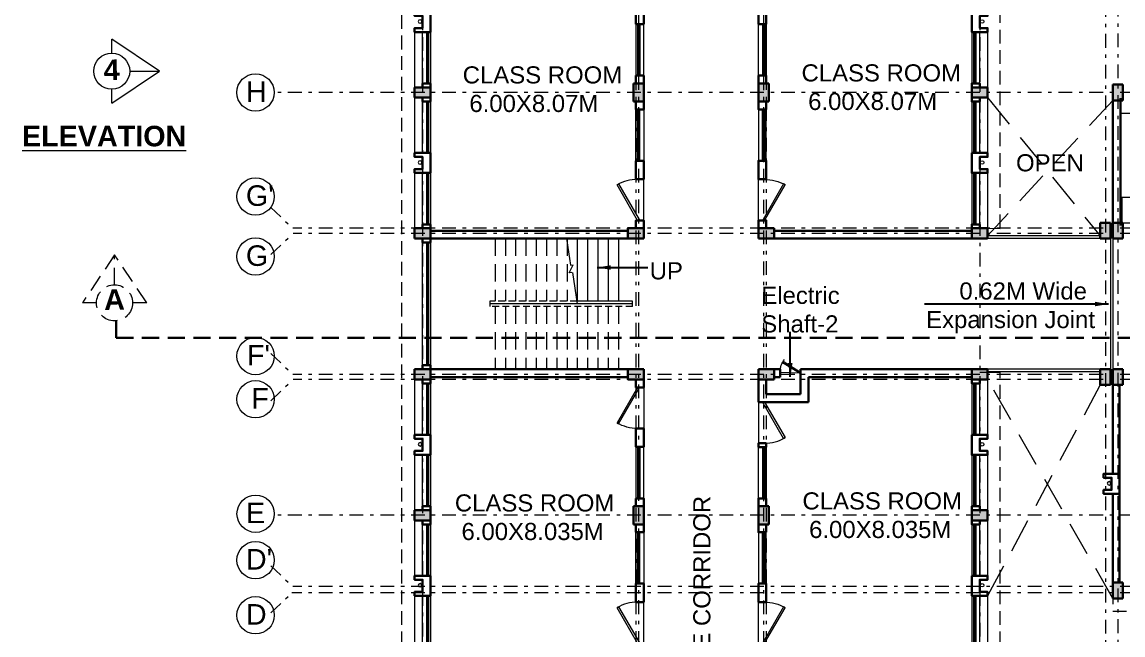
# Model space of a CAD drawing. Header units: millimetres. Extents: x 3614 to 12428, y -844 to 6844.
# Drawn here: x 5520.74 to 5552.89, y -330.34 to -312.44 of the extents above; entities that cross this region are included whole.
import ezdxf

# ---------------------------------------------------------------- set-up
doc = ezdxf.new("R2010")
doc.units = ezdxf.units.MM
doc.header["$LTSCALE"] = 40
doc.header["$MEASUREMENT"] = 0
for name, pattern in [('CENTER2', [1.125, 0.75, -0.125, 0.125, -0.125]), ('DASHDOT', [1, 0.5, -0.25, 0, -0.25]), ('DASHED', [0.75, 0.5, -0.25]), ('DASHED2', [0.375, 0.25, -0.125])]:
    doc.linetypes.add(name, pattern=pattern)
doc.layers.get('0').update_dxf_attribs({"linetype": 'CONTINUOUS', "lineweight": 20})
for name, color, linetype, lineweight in [('CLL LEV.', 15, 'CONTINUOUS', 18), ('Column', 252, 'CONTINUOUS', 30), ('Column Hatch', 253, 'CONTINUOUS', 13), ('Door', 54, 'CONTINUOUS', 18), ('EXPANSION JOINT', 248, 'CONTINUOUS', 20), ('Fixture', 44, 'CONTINUOUS', 15), ('GRID', 134, 'DASHDOT', 13), ('GRID TEXT', 134, 'CENTER2', 13), ('Hidden', 30, 'DASHED', 18), ('LINE', 22, 'CONTINUOUS', 13), ('Railing', 23, 'CONTINUOUS', 18), ('Section', 72, 'DASHED2', 30), ('Stair', 1, 'CONTINUOUS', 15), ('TEXT', 7, 'CONTINUOUS', 20), ('title', 7, 'CONTINUOUS', 35), ('Ventilator', 6, 'DASHED', 18), ('Wall', 7, 'CONTINUOUS', 30), ('Window', 150, 'CONTINUOUS', 15), ('Window-Wall', 7, 'CONTINUOUS', 18)]:
    doc.layers.add(name, color=color, linetype=linetype, lineweight=lineweight)
doc.styles.add('DIM', font='arial.ttf')
doc.styles.add('L120', font='simplex.shx', dxfattribs={"height": 1})
doc.styles.get("Standard").update_dxf_attribs({"font": 'txt.shx', "height": 0.03937})
doc.styles.add('Tabrej', font='GOTHIC.TTF')
doc.styles.add('Tabrej.', font='GOTHIC.TTF', dxfattribs={"height": 1})
doc.dimstyles.get("Standard").update_dxf_attribs({"dimtxt": 0.18, "dimasz": 0.18, "dimexe": 0.18, "dimexo": 0.0625, "dimgap": 0.09, "dimtad": 0, "dimtih": 1, "dimtoh": 1, "dimdec": 4, "dimzin": 0, "dimdsep": 46, "dimtxsty": 'Standard', "dimcen": 0.09, "dimadec": 0, "dimazin": 0, "dimtfac": 1, "dimtdec": 4, "dimtofl": 0, "dimtmove": 0, "dimatfit": 3, "dimfxl": 0, "dimtolj": 1, "dimtzin": 0, "dimarcsym": 0})

# ---------------------------------------------------------------- blocks, each defined once
blk = doc.blocks.new('COLUMN 546')
at = {"layer": 'Column Hatch'}
h = blk.add_hatch(color=0, dxfattribs=at)
h.dxf.hatch_style = 1
h.paths.add_polyline_path([(0, 0), (0.3, 0), (0.3, 0.46), (0, 0.46)])
at = {"layer": 'Column'}
for p, q in [((0.3, 0.46), (0, 0.46)), ((0, 0.46), (0, 0)), ((0.3, 0), (0.3, 0.46)), ((0, 0), (0.3, 0))]:
    blk.add_line(p, q, dxfattribs=at)
blk = doc.blocks.new('VENT 2')
at = {"layer": 'Ventilator', "linetype": 'Continuous', "ltscale": 0.02}
for p, q in [((0, 0.182), (1.5, 0.182)), ((0, 0.152), (1.5, 0.152))]:
    blk.add_line(p, q, dxfattribs=at)
at = {"layer": 'Window-Wall'}
for p, q in [((0, 0.23), (1.5, 0.23)), ((0, 0), (0, 0.23)), ((0, 0.115), (1.5, 0.115)), ((1.5, 0), (0, 0)), ((1.5, 0.23), (1.5, 0))]:
    blk.add_line(p, q, dxfattribs=at)
blk = doc.blocks.new('*U18')
for p, q in [((0, 0), (0, -6)), ((40, 0), (40, -6))]:
    blk.add_line(p, q)
blk.add_lwpolyline([(0, 0), (34.6, 20), (35.5, 18.5), (0.9, -1.5)], close=True)
blk.add_arc((0, 0), 40, 0, 30)
blk = doc.blocks.new('DOOR1')
at = {"layer": 'Door'}
blk.add_line((0, 0), (1.2, 0), dxfattribs=at)
at = {"layer": 'Door', "xscale": 0.0300000000000013, "yscale": 0.0300000000000013, "zscale": 0.0300000000000013}
blk.add_blockref('*U18', (0, 0.18), dxfattribs=at)
blk = doc.blocks.new('class 1')
at = {"layer": 'Wall'}
for points in [[(0.23, -0.035), (0, -0.035), (0, -0.265), (0.23, -0.265), (0.23, -0.035)], [(0.23, -1.465), (0, -1.465), (0, -2.005), (0.23, -2.005), (0.23, -1.465)], [(0.23, -3.505), (0, -3.505), (0, -3.735), (0.23, -3.735), (0.23, -3.505)]]:
    blk.add_lwpolyline(points, dxfattribs=at)
at = {"layer": 'Wall', "rotation": 270}
for name, p in [('DOOR1', (0, -0.265)), ('VENT 2', (0, -2.005))]:
    blk.add_blockref(name, p, dxfattribs=at)
blk = doc.blocks.new('WINDOW 1')
at = {"layer": 'CLL LEV.'}
for p, q in [((-0.115, -0.23), (-0.115, -0.46)), ((1.615, -0.23), (1.615, -0.46)), ((-0.115, -0.46), (1.615, -0.46))]:
    blk.add_line(p, q, dxfattribs=at)
at = {"layer": 'Window'}
for p, q in [((0, -0.051), (1.5, -0.051)), ((0, -0.081), (1.5, -0.081))]:
    blk.add_line(p, q, dxfattribs=at)
at = {"layer": 'Window-Wall'}
for p, q in [((0, 0), (1.5, 0)), ((0, -0.23), (0, 0)), ((1.5, 0), (1.5, -0.23)), ((0, -0.115), (1.5, -0.115)), ((1.5, -0.23), (0, -0.23))]:
    blk.add_line(p, q, dxfattribs=at)
blk = doc.blocks.new('SHAFT2')
at = {"layer": 'Fixture'}
blk.add_circle((0.302, 0.307), 0.05, dxfattribs=at)
at = {"layer": 'Wall'}
blk.add_lwpolyline([(0, 0.585), (0.46, 0.585), (0.46, 0.47), (0.23, 0.47), (0.23, 0.115), (0.46, 0.115), (0.46, 0), (0, 0), (0, 0.585)], dxfattribs=at)
blk = doc.blocks.new('Door - Left Hung 36 in.')
at = {"layer": 'Door'}
blk.add_line((0.8, -1.3), (35.9, -1.3), dxfattribs=at)
blk.add_lwpolyline([(0.8, -1.3), (0, 0), (31.2, 18), (31.9, 16.7)], close=True, dxfattribs=at)
blk.add_arc((0, 0), 36, 0, 37.3101, dxfattribs=at)
blk = doc.blocks.new('COLM 530')
at = {"layer": 'Column Hatch'}
h = blk.add_hatch(color=0, dxfattribs=at)
h.dxf.hatch_style = 1
h.paths.add_polyline_path([(5443.518, -633.795), (5443.218, -633.795), (5443.218, -634.325), (5443.518, -634.325)])
at = {"layer": 'Column'}
for p, q in [((5443.518, -633.795), (5443.218, -633.795)), ((5443.218, -633.795), (5443.218, -634.325)), ((5443.518, -634.325), (5443.518, -633.795)), ((5443.218, -634.325), (5443.518, -634.325))]:
    blk.add_line(p, q, dxfattribs=at)
blk = doc.blocks.new('drt')
at = {"layer": 'TEXT', "ltscale": 0.05}
for p, q in [((7.106, 2.255), (7.106, 2.667)), ((8.505, 1.729), (7.106, 2.667)), ((7.106, 0.79), (8.505, 1.729)), ((7.632, 1.729), (8.505, 1.729)), ((7.106, 0.79), (7.106, 1.203))]:
    blk.add_line(p, q, dxfattribs=at)
blk.add_circle((7.106, 1.729), 0.526, dxfattribs=at)
at = {"layer": 'TEXT', "insert": (6.865, 2.063), "char_height": 0.6, "attachment_point": 1, "rotation": 1.0017, "style": 'Tabrej.'}
blk.add_mtext_dynamic_manual_height_columns('{\\fArial|b1|i0|c0|p34;4}', width=20.54056, gutter_width=5, heights=[0], dxfattribs=at)
at = {"layer": 'TEXT', "insert": (4.487, 0.133), "char_height": 0.6, "attachment_point": 1, "style": 'Tabrej.'}
blk.add_mtext_dynamic_manual_height_columns('{\\fArial|b1|i0|c0|p34;\\LELEVATION }', width=20.54056, gutter_width=5, heights=[0], dxfattribs=at)
blk = doc.blocks.new('BDHVBFH')
at = {"layer": 'Section', "color": 7, "linetype": 'ByBlock', "lineweight": 20, "ltscale": 0.05}
for p, q in [((5432.399, -574.787), (5431.461, -576.186)), ((5432.399, -575.66), (5432.399, -574.787)), ((5433.338, -576.186), (5432.399, -574.787)), ((5431.873, -576.186), (5431.461, -576.186)), ((5433.338, -576.186), (5432.925, -576.186))]:
    blk.add_line(p, q, dxfattribs=at)
blk.add_circle((5432.399, -576.186), 0.526, dxfattribs=at)
blk = doc.blocks.new('SEC AA')
at = {"layer": 'Section', "ltscale": 0.05}
for q in [(5428.116, -321.164), (5509.295, -321.664)]:
    blk.add_line((5428.116, -321.664), q, dxfattribs=at)
at = {"layer": 'Section'}
blk.add_blockref('BDHVBFH', (-4.334, 255.545), dxfattribs=at)
at = {"layer": 'Section', "insert": (5427.753, -320.249), "char_height": 0.6, "attachment_point": 1, "rotation": 1.0017, "style": 'Tabrej'}
blk.add_mtext_dynamic_manual_height_columns('{\\fArial|b1|i0|c0|p34;A}', width=20.54056, gutter_width=5, heights=[0], dxfattribs=at)
blk = doc.blocks.new('GRID TY6')
at = {"layer": 'GRID', "lineweight": 18, "ltscale": 0.02}
for p, q in [((5437.0578, -290.0307), (5437.0578, -340.9309)), ((5443.2878, -290.2754), (5443.2878, -340.9309)), ((5443.3678, -290.2724), (5443.3678, -340.9309)), ((5447.0178, -290.2754), (5447.0178, -340.9309)), ((5447.0978, -290.2724), (5447.0978, -340.9309)), ((5453.3278, -290.0307), (5453.3278, -340.9309)), ((5457.0008, -291.7377), (5457.0008, -340.9309)), ((5457.3628, -291.727), (5457.3628, -340.9309)), ((5508.2295, -312.3456), (5432.7255, -312.3456)), ((5432.624, -315.7013), (5433.2737, -316.3106)), ((5508.2295, -316.3106), (5433.2737, -316.3106)), ((5432.624, -317.0784), (5433.2827, -316.4606)), ((5508.2295, -316.4606), (5433.2827, -316.4606)), ((5432.624, -319.9663), (5433.2737, -320.5756)), ((5432.624, -321.3434), (5433.2827, -320.7256)), ((5508.2295, -320.5756), (5433.2737, -320.5756)), ((5508.2295, -320.7256), (5433.2827, -320.7256)), ((5508.2295, -324.6906), (5432.7255, -324.6906)), ((5432.624, -326.1613), (5433.2737, -326.7706)), ((5432.624, -327.5384), (5433.2454, -326.9556)), ((5508.2295, -326.9556), (5433.2454, -326.9556)), ((5508.2295, -326.7706), (5433.2737, -326.7706))]:
    blk.add_line(p, q, dxfattribs=at)
at = {"layer": 'GRID TEXT', "linetype": 'ByBlock', "lineweight": 20, "ltscale": 0.05}
for centre in [(5432.1807, -312.3456), (5432.1826, -315.3821), (5432.1826, -317.1347), (5432.1826, -320.0414), (5432.1826, -321.3027), (5432.1845, -324.6456), (5432.1826, -326.0005), (5432.1826, -327.6087)]:
    blk.add_circle(centre, 0.5447, dxfattribs=at)
at = {"layer": 'GRID TEXT', "lineweight": 18, "ltscale": 0.05, "char_height": 0.6, "attachment_point": 1, "style": 'Tabrej.'}
for s, insert in [('{\\fArial|b0|i0|c0|p34;H}', (5431.8987, -312.0195)), ("{\\fArial|b0|i0|c0|p34;G'}", (5431.9006, -315.0559)), ('{\\fArial|b0|i0|c0|p34;G}', (5431.9006, -316.8085)), ("{\\fArial|b0|i0|c0|p34;F'}", (5431.9315, -319.7153)), ('{\\fArial|b0|i0|c0|p34;F}', (5432.0572, -320.9765)), ('{\\fArial|b0|i0|c0|p34;E}', (5431.9025, -324.3194)), ("{\\fArial|b0|i0|c0|p34;D'}", (5431.9006, -325.6743)), ('{\\fArial|b0|i0|c0|p34;D}', (5431.9006, -327.2825))]:
    blk.add_mtext_dynamic_manual_height_columns(s, width=2.477927, gutter_width=5, heights=[0], dxfattribs=dict(at, insert=insert))

msp = doc.modelspace()

# ---------------------------------------------------------------- linework, layer by layer
at = {"layer": 'EXPANSION JOINT', "linetype": 'ByBlock', "ltscale": 0.05}
for p, q in [((5552.5248, -318.7641), (5552.5248, -322.5791)), ((5552.5868, -318.7641), (5552.5868, -322.5791))]:
    msp.add_line(p, q, dxfattribs=at)
at = {"layer": 'Fixture', "linetype": 'ByBlock', "ltscale": 0.05}
msp.add_line((5556.7718, -315.1109), (5552.8518, -315.1109), dxfattribs=at)
at = {"layer": 'Hidden', "ltscale": 0.02}
for p, q in [((5531.8318, -339.0391), (5531.8318, -310.2341)), ((5549.3019, -318.466), (5549.3019, -310.2341)), ((5549.3018, -339.0391), (5549.3018, -322.6612)), ((5552.5868, -329.0391), (5552.5868, -329.6391)), ((5552.5868, -329.6391), (5577.5768, -329.6391))]:
    msp.add_line(p, q, dxfattribs=at)
at = {"layer": 'Hidden', "ltscale": 0.05}
for p, q in [((5548.7018, -318.4641), (5549.3019, -318.466)), ((5548.7018, -322.6612), (5549.3018, -322.6612))]:
    msp.add_line(p, q, dxfattribs=at)
at = {"layer": 'LINE', "linetype": 'ByBlock', "ltscale": 0.05}
msp.add_lwpolyline([(5553.2684, -317.5677), (5552.8518, -317.5677), (5552.8518, -318.3041), (5553.2684, -318.3041)], close=True, dxfattribs=at)
at = {"layer": 'Railing', "linetype": 'ByBlock', "ltscale": 0.05}
for p, q in [((5552.2248, -318.6841), (5548.9318, -318.6841)), ((5552.2248, -318.7641), (5548.9318, -318.7641)), ((5538.5668, -320.5941), (5536.9403, -320.5941)), ((5538.5668, -320.6691), (5536.9524, -320.6691)), ((5538.5668, -320.6691), (5538.5668, -320.5941)), ((5552.2248, -322.5791), (5548.9318, -322.5791)), ((5552.2248, -322.6591), (5548.9318, -322.6591))]:
    msp.add_line(p, q, dxfattribs=at)
at = {"layer": 'Railing', "linetype": 'DASHED2', "ltscale": 0.02}
for p, q in [((5534.4018, -320.5941), (5534.4018, -320.6691)), ((5536.9402, -320.5941), (5534.4018, -320.5941)), ((5536.9521, -320.6691), (5534.4018, -320.6691)), ((5538.5668, -320.6741), (5534.4018, -320.6741)), ((5534.4018, -320.6741), (5534.4018, -320.7491)), ((5538.5668, -320.7491), (5534.4018, -320.7491)), ((5538.5668, -320.7491), (5538.5668, -320.6741))]:
    msp.add_line(p, q, dxfattribs=at)
at = {"layer": 'Stair', "linetype": 'DASHED2', "ltscale": 0.05}
for p, q in [((5534.5518, -318.7641), (5534.5518, -320.5941)), ((5534.8518, -318.7641), (5534.8518, -320.5941)), ((5535.1518, -318.7641), (5535.1518, -320.5941)), ((5535.4518, -318.7641), (5535.4518, -320.5941)), ((5535.7518, -318.7641), (5535.7518, -320.5941)), ((5536.0518, -318.7641), (5536.0518, -320.5941)), ((5536.3518, -318.7641), (5536.3518, -320.5941)), ((5536.6518, -318.7641), (5536.6518, -320.5941)), ((5534.5518, -320.7491), (5534.5518, -322.5791)), ((5534.8518, -320.7491), (5534.8518, -322.5791)), ((5535.1518, -320.7491), (5535.1518, -322.5791)), ((5535.4518, -320.7491), (5535.4518, -322.5791)), ((5535.7518, -320.7491), (5535.7518, -322.5791)), ((5536.0518, -320.7491), (5536.0518, -322.5791)), ((5536.3518, -320.7491), (5536.3518, -322.5791)), ((5536.6518, -320.7491), (5536.6518, -322.5791)), ((5536.9518, -320.7491), (5536.9518, -322.5791)), ((5537.2518, -320.7491), (5537.2518, -322.5791)), ((5537.5518, -320.7491), (5537.5518, -322.5791)), ((5537.8518, -320.7491), (5537.8518, -322.5791)), ((5538.1518, -320.7491), (5538.1518, -322.5791))]:
    msp.add_line(p, q, dxfattribs=at)
at = {"layer": 'Stair', "ltscale": 0.05}
for p, q in [((5536.9518, -318.7641), (5536.9518, -320.5941)), ((5537.2518, -318.7641), (5537.2518, -320.5941)), ((5537.5518, -318.7641), (5537.5518, -320.5941)), ((5537.8518, -318.7641), (5537.8518, -320.5941)), ((5538.1518, -318.7641), (5538.1518, -320.5941))]:
    msp.add_line(p, q, dxfattribs=at)
at = {"layer": 'TEXT', "ltscale": 0.05}
for p, q in [((5536.6318, -318.7641), (5536.7541, -319.5405)), ((5536.7176, -319.7597), (5536.8342, -319.535)), ((5536.7541, -319.5405), (5536.8342, -319.535)), ((5536.7879, -319.7553), (5536.7176, -319.7597)), ((5536.8079, -319.7553), (5536.9518, -320.6691))]:
    msp.add_line(p, q, dxfattribs=at)
at = {"layer": 'title', "ltscale": 0.05}
msp.add_line((5536.7487, -319.5065), (5536.7487, -319.5065), dxfattribs=at)
at = {"layer": 'Wall', "linetype": 'ByBlock', "ltscale": 0.05}
for p, q in [((5552.5868, -318.3041), (5552.5868, -314.6609)), ((5552.8168, -318.3841), (5552.8168, -314.6609))]:
    msp.add_line(p, q, dxfattribs=at)
at = {"layer": 'Wall'}
for p, q in [((5538.4318, -318.5341), (5532.6618, -318.5341)), ((5542.7018, -318.5341), (5548.4718, -318.5341)), ((5538.4318, -318.7641), (5532.6618, -318.7641)), ((5542.7018, -318.7641), (5548.4718, -318.7641)), ((5538.4318, -322.5791), (5532.6618, -322.5791)), ((5542.8718, -322.5791), (5542.7018, -322.5791)), ((5542.8718, -322.5791), (5542.8719, -322.809)), ((5543.4718, -323.3091), (5543.4718, -322.5791)), ((5543.8168, -322.5791), (5543.4718, -322.5791)), ((5543.7479, -322.5791), (5548.4718, -322.5791)), ((5538.4318, -322.8091), (5532.6618, -322.8091)), ((5542.2418, -323.5391), (5542.2418, -322.8791)), ((5542.4718, -322.8791), (5542.4718, -323.3091)), ((5542.8719, -322.809), (5542.7018, -322.8091)), ((5543.7018, -322.8091), (5548.4718, -322.8091)), ((5543.7018, -323.5391), (5543.7018, -322.8091)), ((5552.5868, -323.0391), (5552.5868, -325.6316)), ((5552.7818, -323.0391), (5552.7818, -328.8091)), ((5543.4718, -323.3091), (5542.4718, -323.3091)), ((5542.4718, -323.5391), (5542.2418, -323.5391)), ((5543.7018, -323.5391), (5542.4718, -323.5391)), ((5552.5868, -326.2166), (5552.5868, -328.8091))]:
    msp.add_line(p, q, dxfattribs=at)
for points in [[(5532.4318, -314.3491), (5532.4318, -314.2341), (5532.6618, -314.2341), (5532.6618, -314.3491), (5532.4318, -314.3491)], [(5548.7018, -314.3491), (5548.7018, -314.2341), (5548.4718, -314.2341), (5548.4718, -314.3491), (5548.7018, -314.3491)], [(5532.4318, -314.6491), (5532.4318, -314.7641), (5532.6618, -314.7641), (5532.6618, -314.6491), (5532.4318, -314.6491)], [(5532.4318, -314.7641), (5532.4318, -314.6491), (5532.6618, -314.6491), (5532.6618, -314.7641), (5532.4318, -314.7641)], [(5548.7018, -314.6491), (5548.7018, -314.7641), (5548.4718, -314.7641), (5548.4718, -314.6491), (5548.7018, -314.6491)], [(5548.7018, -314.7641), (5548.7018, -314.6491), (5548.4718, -314.6491), (5548.4718, -314.7641), (5548.7018, -314.7641)], [(5532.4318, -318.4641), (5532.4318, -318.3491), (5532.6618, -318.3491), (5532.6618, -318.4641), (5532.4318, -318.4641)], [(5548.7018, -318.4641), (5548.7018, -318.3491), (5548.4718, -318.3491), (5548.4718, -318.4641), (5548.7018, -318.4641)], [(5532.4318, -318.8791), (5532.4318, -318.7641), (5532.6618, -318.7641), (5532.6618, -318.8791), (5532.4318, -318.8791)], [(5532.4318, -322.5791), (5532.4318, -322.4641), (5532.6618, -322.4641), (5532.6618, -322.5791), (5532.4318, -322.5791)], [(5532.4318, -322.8791), (5532.4318, -322.9941), (5532.6618, -322.9941), (5532.6618, -322.8791), (5532.4318, -322.8791)], [(5532.4318, -322.9941), (5532.4318, -322.8791), (5532.6618, -322.8791), (5532.6618, -322.9941), (5532.4318, -322.9941)], [(5548.7018, -322.8791), (5548.7018, -322.9941), (5548.4718, -322.9941), (5548.4718, -322.8791), (5548.7018, -322.8791)], [(5548.7018, -322.9941), (5548.7018, -322.8791), (5548.4718, -322.8791), (5548.4718, -322.9941), (5548.7018, -322.9941)], [(5542.4718, -324.7391), (5542.2418, -324.7391), (5542.2418, -324.8499), (5542.4718, -324.8499), (5542.4718, -324.7391)], [(5532.4318, -326.6941), (5532.4318, -326.5791), (5532.6618, -326.5791), (5532.6618, -326.6941), (5532.4318, -326.6941)], [(5542.4718, -326.3499), (5542.2418, -326.3499), (5542.2418, -326.5799), (5542.4718, -326.5799), (5542.4718, -326.3499)], [(5548.7018, -326.6941), (5548.7018, -326.5791), (5548.4718, -326.5791), (5548.4718, -326.6941), (5548.7018, -326.6941)], [(5532.4318, -326.9941), (5532.4318, -327.1091), (5532.6618, -327.1091), (5532.6618, -326.9941), (5532.4318, -326.9941)], [(5532.4318, -327.1091), (5532.4318, -326.9941), (5532.6618, -326.9941), (5532.6618, -327.1091), (5532.4318, -327.1091)], [(5548.7018, -326.9941), (5548.7018, -327.1091), (5548.4718, -327.1091), (5548.4718, -326.9941), (5548.7018, -326.9941)], [(5548.7018, -327.1091), (5548.7018, -326.9941), (5548.4718, -326.9941), (5548.4718, -327.1091), (5548.7018, -327.1091)]]:
    msp.add_lwpolyline(points, dxfattribs=at)
at = {"layer": 'Window'}
for p, q in [((5532.5808, -318.8791), (5532.5808, -322.4641)), ((5532.6108, -318.8791), (5532.6108, -322.4641))]:
    msp.add_line(p, q, dxfattribs=at)
at = {"layer": 'Window-Wall', "linetype": 'DASHED', "ltscale": 0.05}
for p, q in [((5548.9318, -314.6491), (5552.2248, -318.6841)), ((5552.5868, -314.7291), (5548.9318, -318.6841)), ((5552.5868, -329.2691), (5548.9318, -322.8791)), ((5552.2248, -323.0391), (5548.9318, -329.1941))]:
    msp.add_line(p, q, dxfattribs=at)
at = {"layer": 'Window-Wall'}
for p, q in [((5532.4318, -322.4641), (5532.4318, -318.8791)), ((5532.5468, -318.8791), (5532.5468, -322.4641)), ((5532.6618, -318.8791), (5532.6618, -322.4641)), ((5532.6618, -322.4641), (5532.4318, -322.4641))]:
    msp.add_line(p, q, dxfattribs=at)

# ---------------------------------------------------------------- block references
for name, p in [('GRID TY6', (95.374, -2.1535)), ('COLM 530', (95.374, 319.5608)), ('COLM 530', (99.024, 319.5608)), ('COLM 530', (95.374, 307.215)), ('COLM 530', (99.024, 307.215))]:
    msp.add_blockref(name, p)
at = {"linetype": 'ByBlock', "xscale": -1}
for p in [(5538.8918, -310.4991), (5538.8918, -322.8441)]:
    msp.add_blockref('class 1', p, dxfattribs=at)
at = {"linetype": 'ByBlock'}
for name, p in [('class 1', (5542.2418, -310.4991)), ('SHAFT2', (5548.4718, -312.7341)), ('SHAFT2', (5548.4718, -316.8491)), ('SHAFT2', (5548.4718, -325.0791)), ('SHAFT2', (5548.4718, -329.1941))]:
    msp.add_blockref(name, p, dxfattribs=at)
at = {"linetype": 'ByBlock', "extrusion": (0, 0, -1), "zscale": -1}
for p in [(-5532.6618, -312.7341), (-5532.6618, -316.8491), (-5532.6618, -325.0791), (-5552.7818, -326.2166), (-5532.6618, -329.1941)]:
    msp.add_blockref('SHAFT2', p, dxfattribs=at)
at = {"color": 7, "extrusion": (0, 0, -1), "xscale": -1, "zscale": -1, "rotation": 270}
for p in [(-5532.6618, -314.6491), (-5532.6618, -318.7641), (-5538.8918, -318.7641), (-5532.6618, -322.8791), (-5538.8918, -322.8791), (-5532.6618, -326.9941)]:
    msp.add_blockref('COLUMN 546', p, dxfattribs=at)
at = {"color": 7, "extrusion": (0, 0, -1), "zscale": -1}
for p, rotation in [((-5548.4718, -314.6491), 90.00000000000004), ((-5542.2418, -318.7641), 90.00000000000004), ((-5548.4718, -318.7641), 90.00000000000004), ((-5542.2418, -322.8791), 90.00000000000004), ((-5548.4718, -322.8791), 90.00000000000004), ((-5552.2248, -322.5791), 180), ((-5552.5868, -322.5791), 180), ((-5548.4718, -326.9941), 90.00000000000004), ((-5552.5868, -328.8091), 180)]:
    msp.add_blockref('COLUMN 546', p, dxfattribs=dict(at, rotation=rotation))
at = {"color": 7, "extrusion": (0, 0, -1), "xscale": -1, "zscale": -1}
for p in [(-5552.5868, -314.7291), (-5552.2248, -318.7641), (-5552.5868, -318.7641)]:
    msp.add_blockref('COLUMN 546', p, dxfattribs=at)
at = {"linetype": 'ByBlock', "rotation": 180}
for p in [(5538.8918, -318.4991), (5538.8918, -330.8441)]:
    msp.add_blockref('class 1', p, dxfattribs=at)
at = {"linetype": 'ByBlock', "xscale": -1, "rotation": 180}
for p in [(5542.2418, -318.4991), (5542.2418, -330.8441)]:
    msp.add_blockref('class 1', p, dxfattribs=at)
at = {"layer": 'CLL LEV.', "rotation": 270}
for p in [(5532.6618, -312.7341), (5532.6618, -314.7641), (5532.6618, -316.8491), (5532.6618, -322.9941), (5532.6618, -325.0791), (5532.6618, -327.1091), (5532.6618, -329.1941)]:
    msp.add_blockref('WINDOW 1', p, dxfattribs=at)
at = {"layer": 'CLL LEV.', "extrusion": (0, 0, -1), "zscale": -1, "rotation": 270}
for p in [(-5548.4718, -312.7341), (-5548.4718, -314.7641), (-5548.4718, -316.8491), (-5548.4718, -322.9941), (-5548.4718, -325.0791), (-5548.4718, -327.1091), (-5548.4718, -329.1941)]:
    msp.add_blockref('WINDOW 1', p, dxfattribs=at)
at = {"layer": 'Door', "extrusion": (0, 0, -1), "xscale": 0.0166737001802426, "yscale": 0.0166737001802426, "zscale": -0.0166737001841632, "rotation": 1.671958642822621}
msp.add_blockref('Door - Left Hung 36 in.', (-5543.4718, -322.6728), dxfattribs=at)
at = {"layer": 'Section'}
msp.add_blockref('SEC AA', (95.374, 0), dxfattribs=at)
at = {"layer": 'Wall'}
msp.add_blockref('drt', (5516.2502, -315.6044), dxfattribs=at)
at = {"layer": 'Wall', "rotation": 270}
for name, p in [('DOOR1', (5542.2418, -323.5391)), ('VENT 2', (5542.2418, -324.8499))]:
    msp.add_blockref(name, p, dxfattribs=at)

# ---------------------------------------------------------------- texts
at = {"layer": 'TEXT', "char_height": 0.5, "attachment_point": 1, "style": 'DIM'}
for s, width, insert in [('{\\fArial|b0|i0|c0|p34;CLASS ROOM\\P 6.00X8.07M}', 19.989683, (5533.6058, -313.7354)), ('{\\fArial|b0|i0|c0|p34;CLASS ROOM\\P 6.00X8.07M}', 19.989683, (5543.4994, -313.6766)), ('OPEN', 19.989683, (5549.7636, -316.3011)), ('{\\fArial|b0|i0|c0|p34;UP}', 1.50962, (5539.0655, -319.4556)), ('Electric \\PShaft-2', 19.989683, (5542.3252, -320.1719)), ('     0.62M Wide \\PExpansion Joint', 19.989683, (5547.1392, -320.0441)), ('{\\fArial|b0|i0|c0|p34;CLASS ROOM\\P 6.00X8.035M}', 19.989683, (5533.3765, -326.2329)), ('{\\fArial|b0|i0|c0|p34;CLASS ROOM\\P 6.00X8.035M}', 19.989683, (5543.5268, -326.1737))]:
    msp.add_mtext_dynamic_manual_height_columns(s, width=width, gutter_width=5, heights=[0], dxfattribs=dict(at, insert=insert))
at = {"layer": 'TEXT', "insert": (5540.338, -334.2302), "char_height": 0.5, "attachment_point": 1, "rotation": 90, "style": 'DIM'}
msp.add_mtext_dynamic_manual_height_columns('{\\fArial|b0|i0|c0|p34;3.35M WIDE CORRIDOR}', width=19.989683, gutter_width=5, heights=[0], dxfattribs=at)

# ---------------------------------------------------------------- leaders
at = {"layer": 'TEXT'}
for points in [[(5537.5291, -319.6091), (5539.0135, -319.6091)], [(5552.4674, -320.6751), (5547.0884, -320.6751)], [(5543.172, -322.8003), (5543.172, -321.4837)]]:
    msp.add_leader(points, dimstyle='Standard', override={"dimscale": 40, "dimasz": 0.01, "dimgap": 0.09, "dimtad": 0, "dimpost": "'", "dimtxsty": 'L120', "dimarcsym": 1}, dxfattribs=at)

doc.saveas('drawing.dxf')
